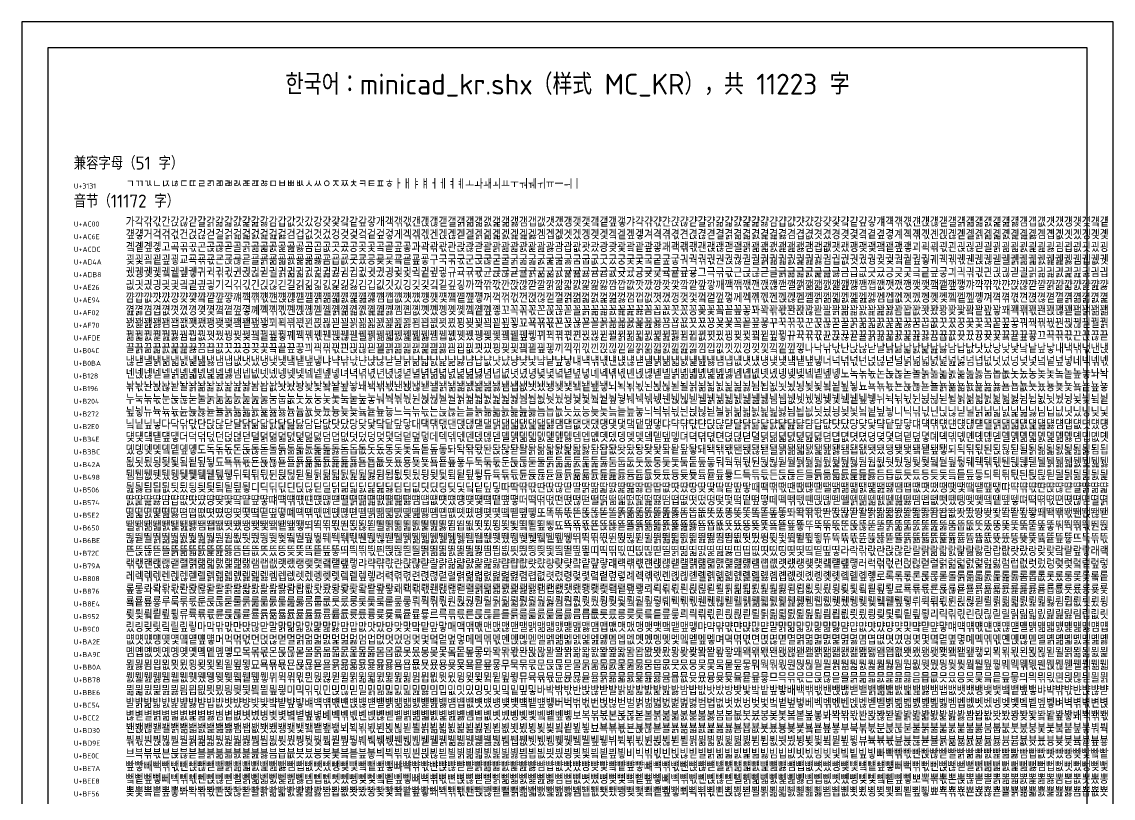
# Model space of a CAD drawing. Extents: x 0 to 2140, y 0 to 594.
# Drawn here: x 1720 to 2140, y 295.1 to 594 of the extents above; entities that cross this region are included whole.
import ezdxf
from ezdxf.enums import TextEntityAlignment as Align

# ---------------------------------------------------------------- set-up
doc = ezdxf.new("R2010")
doc.units = 0
for name, color, linetype, true_color in [('FRAME', 7, 'Continuous', 0xffffff), ('NOTE', 7, 'Continuous', 0xc0c0c0), ('TEXT', 7, 'Continuous', 0xffffff), ('TITLE', 2, 'Continuous', 0xffff00)]:
    doc.layers.add(name, color=color, linetype=linetype, true_color=true_color)
doc.styles.add('MC_KR', font='tssdeng.shx', dxfattribs={"bigfont": 'minicad_kr.shx'})
doc.styles.get("Standard").update_dxf_attribs({"font": 'tssdeng.shx', "bigfont": 'TSSDCHN.SHX'})

msp = doc.modelspace()

# ---------------------------------------------------------------- linework, layer by layer
at = {"layer": 'FRAME'}
for p, q in [((2140, 594), (1720, 594)), ((1720, 594), (1720, 0)), ((2140, 0), (2140, 594)), ((2130, 584), (1730, 584)), ((1730, 584), (1730, 10)), ((2130, 10), (2130, 584))]:
    msp.add_line(p, q, dxfattribs=at)

# ---------------------------------------------------------------- texts
at = {"layer": 'NOTE'}
for s, p in [('U+3131', (1740, 529.8125)), ('U+AC00', (1740, 515.1875)), ('U+AC6E', (1740, 510.3125)), ('U+ACDC', (1740, 505.4375)), ('U+AD4A', (1740, 500.5625)), ('U+ADB8', (1740, 495.6875)), ('U+AE26', (1740, 490.8125)), ('U+AE94', (1740, 485.9375)), ('U+AF02', (1740, 481.0625)), ('U+AF70', (1740, 476.1875)), ('U+AFDE', (1740, 471.3125)), ('U+B04C', (1740, 466.4375)), ('U+B0BA', (1740, 461.5625)), ('U+B128', (1740, 456.6875)), ('U+B196', (1740, 451.8125)), ('U+B204', (1740, 446.9375)), ('U+B272', (1740, 442.0625)), ('U+B2E0', (1740, 437.1875)), ('U+B34E', (1740, 432.3125)), ('U+B3BC', (1740, 427.4375)), ('U+B42A', (1740, 422.5625)), ('U+B498', (1740, 417.6875)), ('U+B506', (1740, 412.8125)), ('U+B574', (1740, 407.9375)), ('U+B5E2', (1740, 403.0625)), ('U+B650', (1740, 398.1875)), ('U+B6BE', (1740, 393.3125)), ('U+B72C', (1740, 388.4375)), ('U+B79A', (1740, 383.5625)), ('U+B808', (1740, 378.6875)), ('U+B876', (1740, 373.8125)), ('U+B8E4', (1740, 368.9375)), ('U+B952', (1740, 364.0625)), ('U+B9C0', (1740, 359.1875)), ('U+BA2E', (1740, 354.3125)), ('U+BA9C', (1740, 349.4375)), ('U+BB0A', (1740, 344.5625)), ('U+BB78', (1740, 339.6875)), ('U+BBE6', (1740, 334.8125)), ('U+BC54', (1740, 329.9375)), ('U+BCC2', (1740, 325.0625)), ('U+BD30', (1740, 320.1875)), ('U+BD9E', (1740, 315.3125)), ('U+BE0C', (1740, 310.4375)), ('U+BE7A', (1740, 305.5625)), ('U+BEE8', (1740, 300.6875)), ('U+BF56', (1740, 295.8125))]:
    msp.add_text(s, height=1.95, dxfattribs=at).set_placement(p)
at = {"layer": 'TEXT', "style": 'MC_KR'}
for s, p in [('ㄱㄲㄳㄴㄵㄶㄷㄸㄹㄺㄻㄼㄽㄾㄿㅀㅁㅂㅃㅄㅅㅆㅇㅈㅉㅊㅋㅌㅍㅎㅏㅐㅑㅒㅓㅔㅕㅖㅗㅘㅙㅚㅛㅜㅝㅞㅟㅠㅡㅢㅣ', (1760, 529.8125)), ('가각갂갃간갅갆갇갈갉갊갋갌갍갎갏감갑값갓갔강갖갗갘같갚갛개객갞갟갠갡갢갣갤갥갦갧갨갩갪갫갬갭갮갯갰갱갲갳갴갵갶갷갸갹갺갻갼갽갾갿걀걁걂걃걄걅걆걇걈걉걊걋걌걍걎걏걐걑걒걓걔걕걖걗걘걙걚걛걜걝걞걟걠걡걢걣걤걥걦걧걨걩걪걫걬걭', (1760, 515.1875)), ('걮걯거걱걲걳건걵걶걷걸걹걺걻걼걽걾걿검겁겂것겄겅겆겇겈겉겊겋게겍겎겏겐겑겒겓겔겕겖겗겘겙겚겛겜겝겞겟겠겡겢겣겤겥겦겧겨격겪겫견겭겮겯결겱겲겳겴겵겶겷겸겹겺겻겼경겾겿곀곁곂곃계곅곆곇곈곉곊곋곌곍곎곏곐곑곒곓곔곕곖곗곘곙곚곛', (1760, 510.3125)), ('곜곝곞곟고곡곢곣곤곥곦곧골곩곪곫곬곭곮곯곰곱곲곳곴공곶곷곸곹곺곻과곽곾곿관괁괂괃괄괅괆괇괈괉괊괋괌괍괎괏괐광괒괓괔괕괖괗괘괙괚괛괜괝괞괟괠괡괢괣괤괥괦괧괨괩괪괫괬괭괮괯괰괱괲괳괴괵괶괷괸괹괺괻괼괽괾괿굀굁굂굃굄굅굆굇굈굉', (1760, 505.4375)), ('굊굋굌굍굎굏교굑굒굓굔굕굖굗굘굙굚굛굜굝굞굟굠굡굢굣굤굥굦굧굨굩굪굫구국굮굯군굱굲굳굴굵굶굷굸굹굺굻굼굽굾굿궀궁궂궃궄궅궆궇궈궉궊궋권궍궎궏궐궑궒궓궔궕궖궗궘궙궚궛궜궝궞궟궠궡궢궣궤궥궦궧궨궩궪궫궬궭궮궯궰궱궲궳궴궵궶궷', (1760, 500.5625)), ('궸궹궺궻궼궽궾궿귀귁귂귃귄귅귆귇귈귉귊귋귌귍귎귏귐귑귒귓귔귕귖귗귘귙귚귛규귝귞귟균귡귢귣귤귥귦귧귨귩귪귫귬귭귮귯귰귱귲귳귴귵귶귷그극귺귻근귽귾귿글긁긂긃긄긅긆긇금급긊긋긌긍긎긏긐긑긒긓긔긕긖긗긘긙긚긛긜긝긞긟긠긡긢긣긤긥', (1760, 495.6875)), ('긦긧긨긩긪긫긬긭긮긯기긱긲긳긴긵긶긷길긹긺긻긼긽긾긿김깁깂깃깄깅깆깇깈깉깊깋까깍깎깏깐깑깒깓깔깕깖깗깘깙깚깛깜깝깞깟깠깡깢깣깤깥깦깧깨깩깪깫깬깭깮깯깰깱깲깳깴깵깶깷깸깹깺깻깼깽깾깿꺀꺁꺂꺃꺄꺅꺆꺇꺈꺉꺊꺋꺌꺍꺎꺏꺐꺑꺒꺓', (1760, 490.8125)), ('꺔꺕꺖꺗꺘꺙꺚꺛꺜꺝꺞꺟꺠꺡꺢꺣꺤꺥꺦꺧꺨꺩꺪꺫꺬꺭꺮꺯꺰꺱꺲꺳꺴꺵꺶꺷꺸꺹꺺꺻꺼꺽꺾꺿껀껁껂껃껄껅껆껇껈껉껊껋껌껍껎껏껐껑껒껓껔껕껖껗께껙껚껛껜껝껞껟껠껡껢껣껤껥껦껧껨껩껪껫껬껭껮껯껰껱껲껳껴껵껶껷껸껹껺껻껼껽껾껿꼀꼁', (1760, 485.9375)), ('꼂꼃꼄꼅꼆꼇꼈꼉꼊꼋꼌꼍꼎꼏꼐꼑꼒꼓꼔꼕꼖꼗꼘꼙꼚꼛꼜꼝꼞꼟꼠꼡꼢꼣꼤꼥꼦꼧꼨꼩꼪꼫꼬꼭꼮꼯꼰꼱꼲꼳꼴꼵꼶꼷꼸꼹꼺꼻꼼꼽꼾꼿꽀꽁꽂꽃꽄꽅꽆꽇꽈꽉꽊꽋꽌꽍꽎꽏꽐꽑꽒꽓꽔꽕꽖꽗꽘꽙꽚꽛꽜꽝꽞꽟꽠꽡꽢꽣꽤꽥꽦꽧꽨꽩꽪꽫꽬꽭꽮꽯', (1760, 481.0625)), ('꽰꽱꽲꽳꽴꽵꽶꽷꽸꽹꽺꽻꽼꽽꽾꽿꾀꾁꾂꾃꾄꾅꾆꾇꾈꾉꾊꾋꾌꾍꾎꾏꾐꾑꾒꾓꾔꾕꾖꾗꾘꾙꾚꾛꾜꾝꾞꾟꾠꾡꾢꾣꾤꾥꾦꾧꾨꾩꾪꾫꾬꾭꾮꾯꾰꾱꾲꾳꾴꾵꾶꾷꾸꾹꾺꾻꾼꾽꾾꾿꿀꿁꿂꿃꿄꿅꿆꿇꿈꿉꿊꿋꿌꿍꿎꿏꿐꿑꿒꿓꿔꿕꿖꿗꿘꿙꿚꿛꿜꿝', (1760, 476.1875)), ('꿞꿟꿠꿡꿢꿣꿤꿥꿦꿧꿨꿩꿪꿫꿬꿭꿮꿯꿰꿱꿲꿳꿴꿵꿶꿷꿸꿹꿺꿻꿼꿽꿾꿿뀀뀁뀂뀃뀄뀅뀆뀇뀈뀉뀊뀋뀌뀍뀎뀏뀐뀑뀒뀓뀔뀕뀖뀗뀘뀙뀚뀛뀜뀝뀞뀟뀠뀡뀢뀣뀤뀥뀦뀧뀨뀩뀪뀫뀬뀭뀮뀯뀰뀱뀲뀳뀴뀵뀶뀷뀸뀹뀺뀻뀼뀽뀾뀿끀끁끂끃끄끅끆끇끈끉끊끋', (1760, 471.3125)), ('끌끍끎끏끐끑끒끓끔끕끖끗끘끙끚끛끜끝끞끟끠끡끢끣끤끥끦끧끨끩끪끫끬끭끮끯끰끱끲끳끴끵끶끷끸끹끺끻끼끽끾끿낀낁낂낃낄낅낆낇낈낉낊낋낌낍낎낏낐낑낒낓낔낕낖낗나낙낚낛난낝낞낟날낡낢낣낤낥낦낧남납낪낫났낭낮낯낰낱낲낳내낵낶낷낸낹', (1760, 466.4375)), ('낺낻낼낽낾낿냀냁냂냃냄냅냆냇냈냉냊냋냌냍냎냏냐냑냒냓냔냕냖냗냘냙냚냛냜냝냞냟냠냡냢냣냤냥냦냧냨냩냪냫냬냭냮냯냰냱냲냳냴냵냶냷냸냹냺냻냼냽냾냿넀넁넂넃넄넅넆넇너넉넊넋넌넍넎넏널넑넒넓넔넕넖넗넘넙넚넛넜넝넞넟넠넡넢넣네넥넦넧', (1760, 461.5625)), ('넨넩넪넫넬넭넮넯넰넱넲넳넴넵넶넷넸넹넺넻넼넽넾넿녀녁녂녃년녅녆녇녈녉녊녋녌녍녎녏념녑녒녓녔녕녖녗녘녙녚녛녜녝녞녟녠녡녢녣녤녥녦녧녨녩녪녫녬녭녮녯녰녱녲녳녴녵녶녷노녹녺녻논녽녾녿놀놁놂놃놄놅놆놇놈놉놊놋놌농놎놏놐놑높놓놔놕', (1760, 456.6875)), ('놖놗놘놙놚놛놜놝놞놟놠놡놢놣놤놥놦놧놨놩놪놫놬놭놮놯놰놱놲놳놴놵놶놷놸놹놺놻놼놽놾놿뇀뇁뇂뇃뇄뇅뇆뇇뇈뇉뇊뇋뇌뇍뇎뇏뇐뇑뇒뇓뇔뇕뇖뇗뇘뇙뇚뇛뇜뇝뇞뇟뇠뇡뇢뇣뇤뇥뇦뇧뇨뇩뇪뇫뇬뇭뇮뇯뇰뇱뇲뇳뇴뇵뇶뇷뇸뇹뇺뇻뇼뇽뇾뇿눀눁눂눃', (1760, 451.8125)), ('누눅눆눇눈눉눊눋눌눍눎눏눐눑눒눓눔눕눖눗눘눙눚눛눜눝눞눟눠눡눢눣눤눥눦눧눨눩눪눫눬눭눮눯눰눱눲눳눴눵눶눷눸눹눺눻눼눽눾눿뉀뉁뉂뉃뉄뉅뉆뉇뉈뉉뉊뉋뉌뉍뉎뉏뉐뉑뉒뉓뉔뉕뉖뉗뉘뉙뉚뉛뉜뉝뉞뉟뉠뉡뉢뉣뉤뉥뉦뉧뉨뉩뉪뉫뉬뉭뉮뉯뉰뉱', (1760, 446.9375)), ('뉲뉳뉴뉵뉶뉷뉸뉹뉺뉻뉼뉽뉾뉿늀늁늂늃늄늅늆늇늈늉늊늋늌늍늎늏느늑늒늓는늕늖늗늘늙늚늛늜늝늞늟늠늡늢늣늤능늦늧늨늩늪늫늬늭늮늯늰늱늲늳늴늵늶늷늸늹늺늻늼늽늾늿닀닁닂닃닄닅닆닇니닉닊닋닌닍닎닏닐닑닒닓닔닕닖닗님닙닚닛닜닝닞닟', (1760, 442.0625)), ('닠닡닢닣다닥닦닧단닩닪닫달닭닮닯닰닱닲닳담답닶닷닸당닺닻닼닽닾닿대댁댂댃댄댅댆댇댈댉댊댋댌댍댎댏댐댑댒댓댔댕댖댗댘댙댚댛댜댝댞댟댠댡댢댣댤댥댦댧댨댩댪댫댬댭댮댯댰댱댲댳댴댵댶댷댸댹댺댻댼댽댾댿덀덁덂덃덄덅덆덇덈덉덊덋덌덍', (1760, 437.1875)), ('덎덏덐덑덒덓더덕덖덗던덙덚덛덜덝덞덟덠덡덢덣덤덥덦덧덨덩덪덫덬덭덮덯데덱덲덳덴덵덶덷델덹덺덻덼덽덾덿뎀뎁뎂뎃뎄뎅뎆뎇뎈뎉뎊뎋뎌뎍뎎뎏뎐뎑뎒뎓뎔뎕뎖뎗뎘뎙뎚뎛뎜뎝뎞뎟뎠뎡뎢뎣뎤뎥뎦뎧뎨뎩뎪뎫뎬뎭뎮뎯뎰뎱뎲뎳뎴뎵뎶뎷뎸뎹뎺뎻', (1760, 432.3125)), ('뎼뎽뎾뎿돀돁돂돃도독돆돇돈돉돊돋돌돍돎돏돐돑돒돓돔돕돖돗돘동돚돛돜돝돞돟돠돡돢돣돤돥돦돧돨돩돪돫돬돭돮돯돰돱돲돳돴돵돶돷돸돹돺돻돼돽돾돿됀됁됂됃됄됅됆됇됈됉됊됋됌됍됎됏됐됑됒됓됔됕됖됗되됙됚됛된됝됞됟될됡됢됣됤됥됦됧됨됩', (1760, 427.4375)), ('됪됫됬됭됮됯됰됱됲됳됴됵됶됷됸됹됺됻됼됽됾됿둀둁둂둃둄둅둆둇둈둉둊둋둌둍둎둏두둑둒둓둔둕둖둗둘둙둚둛둜둝둞둟둠둡둢둣둤둥둦둧둨둩둪둫둬둭둮둯둰둱둲둳둴둵둶둷둸둹둺둻둼둽둾둿뒀뒁뒂뒃뒄뒅뒆뒇뒈뒉뒊뒋뒌뒍뒎뒏뒐뒑뒒뒓뒔뒕뒖뒗', (1760, 422.5625)), ('뒘뒙뒚뒛뒜뒝뒞뒟뒠뒡뒢뒣뒤뒥뒦뒧뒨뒩뒪뒫뒬뒭뒮뒯뒰뒱뒲뒳뒴뒵뒶뒷뒸뒹뒺뒻뒼뒽뒾뒿듀듁듂듃듄듅듆듇듈듉듊듋듌듍듎듏듐듑듒듓듔듕듖듗듘듙듚듛드득듞듟든듡듢듣들듥듦듧듨듩듪듫듬듭듮듯듰등듲듳듴듵듶듷듸듹듺듻듼듽듾듿딀딁딂딃딄딅', (1760, 417.6875)), ('딆딇딈딉딊딋딌딍딎딏딐딑딒딓디딕딖딗딘딙딚딛딜딝딞딟딠딡딢딣딤딥딦딧딨딩딪딫딬딭딮딯따딱딲딳딴딵딶딷딸딹딺딻딼딽딾딿땀땁땂땃땄땅땆땇땈땉땊땋때땍땎땏땐땑땒땓땔땕땖땗땘땙땚땛땜땝땞땟땠땡땢땣땤땥땦땧땨땩땪땫땬땭땮땯땰땱땲땳', (1760, 412.8125)), ('땴땵땶땷땸땹땺땻땼땽땾땿떀떁떂떃떄떅떆떇떈떉떊떋떌떍떎떏떐떑떒떓떔떕떖떗떘떙떚떛떜떝떞떟떠떡떢떣떤떥떦떧떨떩떪떫떬떭떮떯떰떱떲떳떴떵떶떷떸떹떺떻떼떽떾떿뗀뗁뗂뗃뗄뗅뗆뗇뗈뗉뗊뗋뗌뗍뗎뗏뗐뗑뗒뗓뗔뗕뗖뗗뗘뗙뗚뗛뗜뗝뗞뗟뗠뗡', (1760, 407.9375)), ('뗢뗣뗤뗥뗦뗧뗨뗩뗪뗫뗬뗭뗮뗯뗰뗱뗲뗳뗴뗵뗶뗷뗸뗹뗺뗻뗼뗽뗾뗿똀똁똂똃똄똅똆똇똈똉똊똋똌똍똎똏또똑똒똓똔똕똖똗똘똙똚똛똜똝똞똟똠똡똢똣똤똥똦똧똨똩똪똫똬똭똮똯똰똱똲똳똴똵똶똷똸똹똺똻똼똽똾똿뙀뙁뙂뙃뙄뙅뙆뙇뙈뙉뙊뙋뙌뙍뙎뙏', (1760, 403.0625)), ('뙐뙑뙒뙓뙔뙕뙖뙗뙘뙙뙚뙛뙜뙝뙞뙟뙠뙡뙢뙣뙤뙥뙦뙧뙨뙩뙪뙫뙬뙭뙮뙯뙰뙱뙲뙳뙴뙵뙶뙷뙸뙹뙺뙻뙼뙽뙾뙿뚀뚁뚂뚃뚄뚅뚆뚇뚈뚉뚊뚋뚌뚍뚎뚏뚐뚑뚒뚓뚔뚕뚖뚗뚘뚙뚚뚛뚜뚝뚞뚟뚠뚡뚢뚣뚤뚥뚦뚧뚨뚩뚪뚫뚬뚭뚮뚯뚰뚱뚲뚳뚴뚵뚶뚷뚸뚹뚺뚻뚼뚽', (1760, 398.1875)), ('뚾뚿뛀뛁뛂뛃뛄뛅뛆뛇뛈뛉뛊뛋뛌뛍뛎뛏뛐뛑뛒뛓뛔뛕뛖뛗뛘뛙뛚뛛뛜뛝뛞뛟뛠뛡뛢뛣뛤뛥뛦뛧뛨뛩뛪뛫뛬뛭뛮뛯뛰뛱뛲뛳뛴뛵뛶뛷뛸뛹뛺뛻뛼뛽뛾뛿뜀뜁뜂뜃뜄뜅뜆뜇뜈뜉뜊뜋뜌뜍뜎뜏뜐뜑뜒뜓뜔뜕뜖뜗뜘뜙뜚뜛뜜뜝뜞뜟뜠뜡뜢뜣뜤뜥뜦뜧뜨뜩뜪뜫', (1760, 393.3125)), ('뜬뜭뜮뜯뜰뜱뜲뜳뜴뜵뜶뜷뜸뜹뜺뜻뜼뜽뜾뜿띀띁띂띃띄띅띆띇띈띉띊띋띌띍띎띏띐띑띒띓띔띕띖띗띘띙띚띛띜띝띞띟띠띡띢띣띤띥띦띧띨띩띪띫띬띭띮띯띰띱띲띳띴띵띶띷띸띹띺띻라락띾띿란랁랂랃랄랅랆랇랈랉랊랋람랍랎랏랐랑랒랓랔랕랖랗래랙', (1760, 388.4375)), ('랚랛랜랝랞랟랠랡랢랣랤랥랦랧램랩랪랫랬랭랮랯랰랱랲랳랴략랶랷랸랹랺랻랼랽랾랿럀럁럂럃럄럅럆럇럈량럊럋럌럍럎럏럐럑럒럓럔럕럖럗럘럙럚럛럜럝럞럟럠럡럢럣럤럥럦럧럨럩럪럫러럭럮럯런럱럲럳럴럵럶럷럸럹럺럻럼럽럾럿렀렁렂렃렄렅렆렇', (1760, 383.5625)), ('레렉렊렋렌렍렎렏렐렑렒렓렔렕렖렗렘렙렚렛렜렝렞렟렠렡렢렣려력렦렧련렩렪렫렬렭렮렯렰렱렲렳렴렵렶렷렸령렺렻렼렽렾렿례롁롂롃롄롅롆롇롈롉롊롋롌롍롎롏롐롑롒롓롔롕롖롗롘롙롚롛로록롞롟론롡롢롣롤롥롦롧롨롩롪롫롬롭롮롯롰롱롲롳롴롵', (1760, 378.6875)), ('롶롷롸롹롺롻롼롽롾롿뢀뢁뢂뢃뢄뢅뢆뢇뢈뢉뢊뢋뢌뢍뢎뢏뢐뢑뢒뢓뢔뢕뢖뢗뢘뢙뢚뢛뢜뢝뢞뢟뢠뢡뢢뢣뢤뢥뢦뢧뢨뢩뢪뢫뢬뢭뢮뢯뢰뢱뢲뢳뢴뢵뢶뢷뢸뢹뢺뢻뢼뢽뢾뢿룀룁룂룃룄룅룆룇룈룉룊룋료룍룎룏룐룑룒룓룔룕룖룗룘룙룚룛룜룝룞룟룠룡룢룣', (1760, 373.8125)), ('룤룥룦룧루룩룪룫룬룭룮룯룰룱룲룳룴룵룶룷룸룹룺룻룼룽룾룿뤀뤁뤂뤃뤄뤅뤆뤇뤈뤉뤊뤋뤌뤍뤎뤏뤐뤑뤒뤓뤔뤕뤖뤗뤘뤙뤚뤛뤜뤝뤞뤟뤠뤡뤢뤣뤤뤥뤦뤧뤨뤩뤪뤫뤬뤭뤮뤯뤰뤱뤲뤳뤴뤵뤶뤷뤸뤹뤺뤻뤼뤽뤾뤿륀륁륂륃륄륅륆륇륈륉륊륋륌륍륎륏륐륑', (1760, 368.9375)), ('륒륓륔륕륖륗류륙륚륛륜륝륞륟률륡륢륣륤륥륦륧륨륩륪륫륬륭륮륯륰륱륲륳르륵륶륷른륹륺륻를륽륾륿릀릁릂릃름릅릆릇릈릉릊릋릌릍릎릏릐릑릒릓릔릕릖릗릘릙릚릛릜릝릞릟릠릡릢릣릤릥릦릧릨릩릪릫리릭릮릯린릱릲릳릴릵릶릷릸릹릺릻림립릾릿', (1760, 364.0625)), ('맀링맂맃맄맅맆맇마막맊맋만맍많맏말맑맒맓맔맕맖맗맘맙맚맛맜망맞맟맠맡맢맣매맥맦맧맨맩맪맫맬맭맮맯맰맱맲맳맴맵맶맷맸맹맺맻맼맽맾맿먀먁먂먃먄먅먆먇먈먉먊먋먌먍먎먏먐먑먒먓먔먕먖먗먘먙먚먛먜먝먞먟먠먡먢먣먤먥먦먧먨먩먪먫먬먭', (1760, 359.1875)), ('먮먯먰먱먲먳먴먵먶먷머먹먺먻먼먽먾먿멀멁멂멃멄멅멆멇멈멉멊멋멌멍멎멏멐멑멒멓메멕멖멗멘멙멚멛멜멝멞멟멠멡멢멣멤멥멦멧멨멩멪멫멬멭멮멯며멱멲멳면멵멶멷멸멹멺멻멼멽멾멿몀몁몂몃몄명몆몇몈몉몊몋몌몍몎몏몐몑몒몓몔몕몖몗몘몙몚몛', (1760, 354.3125)), ('몜몝몞몟몠몡몢몣몤몥몦몧모목몪몫몬몭몮몯몰몱몲몳몴몵몶몷몸몹몺못몼몽몾몿뫀뫁뫂뫃뫄뫅뫆뫇뫈뫉뫊뫋뫌뫍뫎뫏뫐뫑뫒뫓뫔뫕뫖뫗뫘뫙뫚뫛뫜뫝뫞뫟뫠뫡뫢뫣뫤뫥뫦뫧뫨뫩뫪뫫뫬뫭뫮뫯뫰뫱뫲뫳뫴뫵뫶뫷뫸뫹뫺뫻뫼뫽뫾뫿묀묁묂묃묄묅묆묇묈묉', (1760, 349.4375)), ('묊묋묌묍묎묏묐묑묒묓묔묕묖묗묘묙묚묛묜묝묞묟묠묡묢묣묤묥묦묧묨묩묪묫묬묭묮묯묰묱묲묳무묵묶묷문묹묺묻물묽묾묿뭀뭁뭂뭃뭄뭅뭆뭇뭈뭉뭊뭋뭌뭍뭎뭏뭐뭑뭒뭓뭔뭕뭖뭗뭘뭙뭚뭛뭜뭝뭞뭟뭠뭡뭢뭣뭤뭥뭦뭧뭨뭩뭪뭫뭬뭭뭮뭯뭰뭱뭲뭳뭴뭵뭶뭷', (1760, 344.5625)), ('뭸뭹뭺뭻뭼뭽뭾뭿뮀뮁뮂뮃뮄뮅뮆뮇뮈뮉뮊뮋뮌뮍뮎뮏뮐뮑뮒뮓뮔뮕뮖뮗뮘뮙뮚뮛뮜뮝뮞뮟뮠뮡뮢뮣뮤뮥뮦뮧뮨뮩뮪뮫뮬뮭뮮뮯뮰뮱뮲뮳뮴뮵뮶뮷뮸뮹뮺뮻뮼뮽뮾뮿므믁믂믃믄믅믆믇믈믉믊믋믌믍믎믏믐믑믒믓믔믕믖믗믘믙믚믛믜믝믞믟믠믡믢믣믤믥', (1760, 339.6875)), ('믦믧믨믩믪믫믬믭믮믯믰믱믲믳믴믵믶믷미믹믺믻민믽믾믿밀밁밂밃밄밅밆밇밈밉밊밋밌밍밎및밐밑밒밓바박밖밗반밙밚받발밝밞밟밠밡밢밣밤밥밦밧밨방밪밫밬밭밮밯배백밲밳밴밵밶밷밸밹밺밻밼밽밾밿뱀뱁뱂뱃뱄뱅뱆뱇뱈뱉뱊뱋뱌뱍뱎뱏뱐뱑뱒뱓', (1760, 334.8125)), ('뱔뱕뱖뱗뱘뱙뱚뱛뱜뱝뱞뱟뱠뱡뱢뱣뱤뱥뱦뱧뱨뱩뱪뱫뱬뱭뱮뱯뱰뱱뱲뱳뱴뱵뱶뱷뱸뱹뱺뱻뱼뱽뱾뱿벀벁벂벃버벅벆벇번벉벊벋벌벍벎벏벐벑벒벓범법벖벗벘벙벚벛벜벝벞벟베벡벢벣벤벥벦벧벨벩벪벫벬벭벮벯벰벱벲벳벴벵벶벷벸벹벺벻벼벽벾벿변볁', (1760, 329.9375)), ('볂볃별볅볆볇볈볉볊볋볌볍볎볏볐병볒볓볔볕볖볗볘볙볚볛볜볝볞볟볠볡볢볣볤볥볦볧볨볩볪볫볬볭볮볯볰볱볲볳보복볶볷본볹볺볻볼볽볾볿봀봁봂봃봄봅봆봇봈봉봊봋봌봍봎봏봐봑봒봓봔봕봖봗봘봙봚봛봜봝봞봟봠봡봢봣봤봥봦봧봨봩봪봫봬봭봮봯', (1760, 325.0625)), ('봰봱봲봳봴봵봶봷봸봹봺봻봼봽봾봿뵀뵁뵂뵃뵄뵅뵆뵇뵈뵉뵊뵋뵌뵍뵎뵏뵐뵑뵒뵓뵔뵕뵖뵗뵘뵙뵚뵛뵜뵝뵞뵟뵠뵡뵢뵣뵤뵥뵦뵧뵨뵩뵪뵫뵬뵭뵮뵯뵰뵱뵲뵳뵴뵵뵶뵷뵸뵹뵺뵻뵼뵽뵾뵿부북붂붃분붅붆붇불붉붊붋붌붍붎붏붐붑붒붓붔붕붖붗붘붙붚붛붜붝', (1760, 320.1875)), ('붞붟붠붡붢붣붤붥붦붧붨붩붪붫붬붭붮붯붰붱붲붳붴붵붶붷붸붹붺붻붼붽붾붿뷀뷁뷂뷃뷄뷅뷆뷇뷈뷉뷊뷋뷌뷍뷎뷏뷐뷑뷒뷓뷔뷕뷖뷗뷘뷙뷚뷛뷜뷝뷞뷟뷠뷡뷢뷣뷤뷥뷦뷧뷨뷩뷪뷫뷬뷭뷮뷯뷰뷱뷲뷳뷴뷵뷶뷷뷸뷹뷺뷻뷼뷽뷾뷿븀븁븂븃븄븅븆븇븈븉븊븋', (1760, 315.3125)), ('브븍븎븏븐븑븒븓블븕븖븗븘븙븚븛븜븝븞븟븠븡븢븣븤븥븦븧븨븩븪븫븬븭븮븯븰븱븲븳븴븵븶븷븸븹븺븻븼븽븾븿빀빁빂빃비빅빆빇빈빉빊빋빌빍빎빏빐빑빒빓빔빕빖빗빘빙빚빛빜빝빞빟빠빡빢빣빤빥빦빧빨빩빪빫빬빭빮빯빰빱빲빳빴빵빶빷빸빹', (1760, 310.4375)), ('빺빻빼빽빾빿뺀뺁뺂뺃뺄뺅뺆뺇뺈뺉뺊뺋뺌뺍뺎뺏뺐뺑뺒뺓뺔뺕뺖뺗뺘뺙뺚뺛뺜뺝뺞뺟뺠뺡뺢뺣뺤뺥뺦뺧뺨뺩뺪뺫뺬뺭뺮뺯뺰뺱뺲뺳뺴뺵뺶뺷뺸뺹뺺뺻뺼뺽뺾뺿뻀뻁뻂뻃뻄뻅뻆뻇뻈뻉뻊뻋뻌뻍뻎뻏뻐뻑뻒뻓뻔뻕뻖뻗뻘뻙뻚뻛뻜뻝뻞뻟뻠뻡뻢뻣뻤뻥뻦뻧', (1760, 305.5625)), ('뻨뻩뻪뻫뻬뻭뻮뻯뻰뻱뻲뻳뻴뻵뻶뻷뻸뻹뻺뻻뻼뻽뻾뻿뼀뼁뼂뼃뼄뼅뼆뼇뼈뼉뼊뼋뼌뼍뼎뼏뼐뼑뼒뼓뼔뼕뼖뼗뼘뼙뼚뼛뼜뼝뼞뼟뼠뼡뼢뼣뼤뼥뼦뼧뼨뼩뼪뼫뼬뼭뼮뼯뼰뼱뼲뼳뼴뼵뼶뼷뼸뼹뼺뼻뼼뼽뼾뼿뽀뽁뽂뽃뽄뽅뽆뽇뽈뽉뽊뽋뽌뽍뽎뽏뽐뽑뽒뽓뽔뽕', (1760, 300.6875)), ('뽖뽗뽘뽙뽚뽛뽜뽝뽞뽟뽠뽡뽢뽣뽤뽥뽦뽧뽨뽩뽪뽫뽬뽭뽮뽯뽰뽱뽲뽳뽴뽵뽶뽷뽸뽹뽺뽻뽼뽽뽾뽿뾀뾁뾂뾃뾄뾅뾆뾇뾈뾉뾊뾋뾌뾍뾎뾏뾐뾑뾒뾓뾔뾕뾖뾗뾘뾙뾚뾛뾜뾝뾞뾟뾠뾡뾢뾣뾤뾥뾦뾧뾨뾩뾪뾫뾬뾭뾮뾯뾰뾱뾲뾳뾴뾵뾶뾷뾸뾹뾺뾻뾼뾽뾾뾿뿀뿁뿂뿃', (1760, 295.8125))]:
    msp.add_text(s, height=3.25, dxfattribs=at).set_placement(p)
at = {"layer": 'TITLE'}
msp.add_text('한국어：minicad_kr.shx（样式 MC_KR），共 11223 字', height=8, dxfattribs=at).set_placement((1930, 566), align=Align.CENTER)
for s, p in [('兼容字母（51 字）', (1740, 537.125)), ('音节（11172 字）', (1740, 522.5))]:
    msp.add_text(s, height=5, dxfattribs=at).set_placement(p)

doc.saveas('drawing.dxf')
